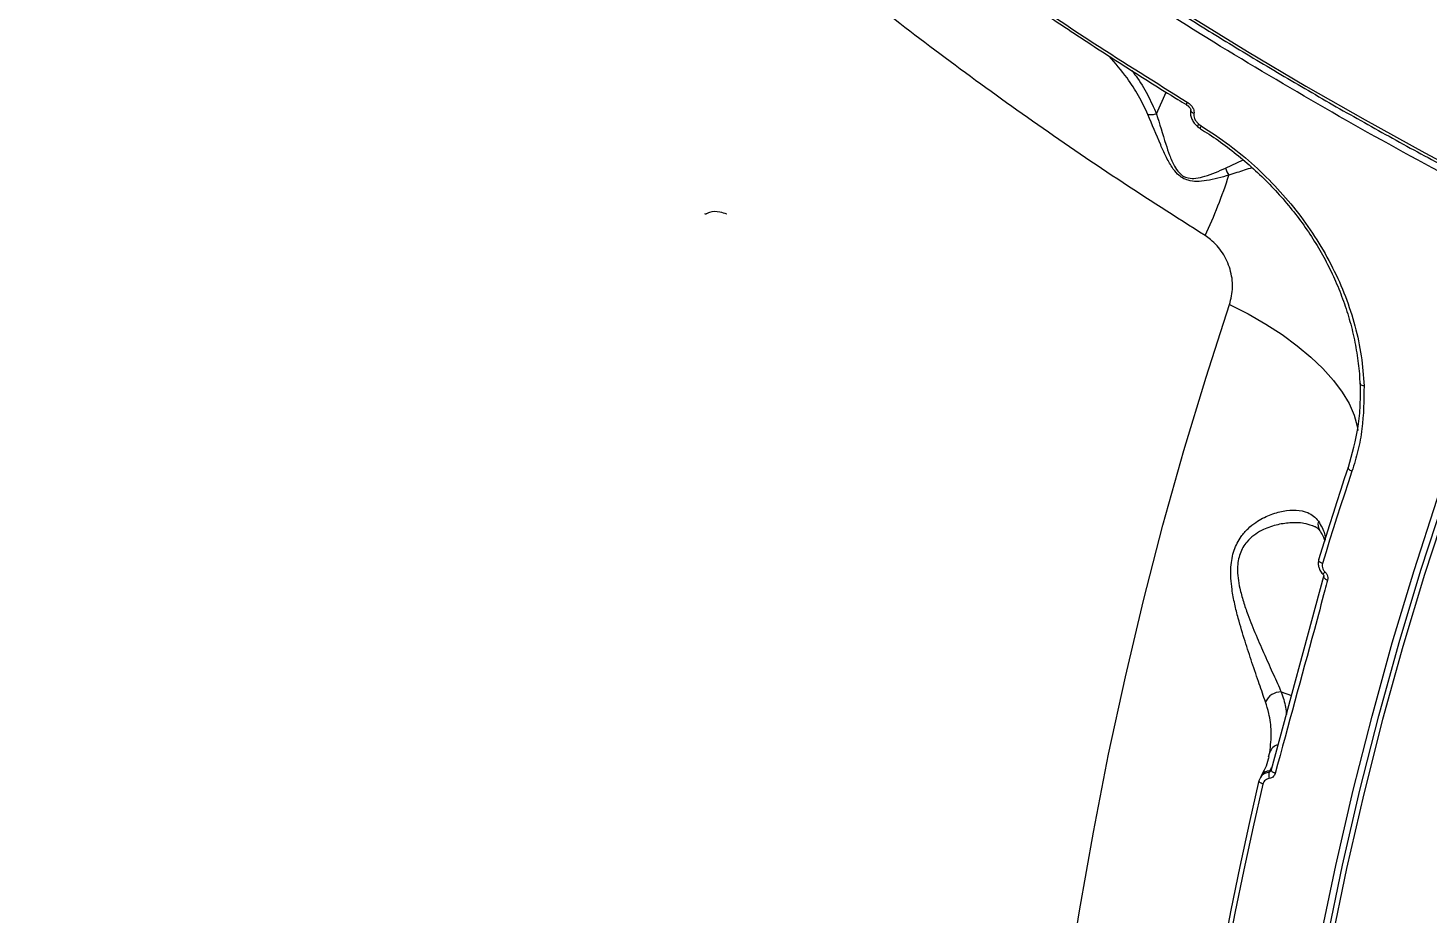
# Model space of a CAD drawing. Header units: millimetres. Extents: x -7720 to 6073, y -7402 to 5433.
# Drawn here: x 542.4 to 789.8, y -2225.9 to -2069.4 of the extents above; entities that cross this region are included whole.
import ezdxf

# ---------------------------------------------------------------- set-up
doc = ezdxf.new("R2010")
doc.units = ezdxf.units.MM
for name, color, linetype in [('DIKOM_ОБЪЕКТ', 7, 'Continuous'), ('DIKOM_РАЗМЕР_ЗОНА', 7, 'Continuous'), ('DIKOM_РАЗМЕР_ОБЪЕКТА', 7, 'Continuous')]:
    doc.layers.add(name, color=color, linetype=linetype)
doc.styles.add('style1', font='arial.ttf', dxfattribs={"width": 0.8})
doc.dimstyles.new('1-50', dxfattribs={"dimtxt": 300, "dimasz": 200, "dimexe": 100, "dimexo": 0, "dimgap": 100, "dimtad": 1, "dimtxsty": 'style1', "dimcen": 200, "dimclrd": 7, "dimclre": 7, "dimclrt": 7, "dimadec": 1, "dimazin": 2, "dimtfac": 1, "dimtmove": 0, "dimatfit": 2, "dimfxl": 0, "dimlwd": 25, "dimlwe": 18, "dimarcsym": 0})

# ---------------------------------------------------------------- blocks, each defined once
blk = doc.blocks.new('*D0')
at = {"layer": 'Defpoints', "color": 0, "transparency": 16777216}
for p in [(-1165.04, 3934.07), (-6387.82, -4153.36), (1392.52, -4153.36)]:
    blk.add_point(p, dxfattribs=at)
at = {"layer": 'DIKOM_РАЗМЕР_ОБЪЕКТА', "color": 7, "lineweight": 18, "transparency": 16777216}
for p, q in [((-1165.04, 3934.07), (-6487.82, 3934.07)), ((1392.52, -4153.36), (-6487.82, -4153.36))]:
    blk.add_line(p, q, dxfattribs=at)
at = {"layer": 'DIKOM_РАЗМЕР_ОБЪЕКТА', "color": 7, "lineweight": 25, "transparency": 16777216}
blk.add_line((-6387.82, 3734.07), (-6387.82, -3953.36), dxfattribs=at)
at = {"layer": 'DIKOM_РАЗМЕР_ОБЪЕКТА', "color": 7, "transparency": 16777216}
for points in [[(-6421.16, 3734.07), (-6354.49, 3734.07), (-6387.82, 3934.07)], [(-6421.16, -3953.36), (-6354.49, -3953.36), (-6387.82, -4153.36)]]:
    blk.add_solid(points, dxfattribs=at)
at = {"layer": 'DIKOM_РАЗМЕР_ОБЪЕКТА', "color": 7, "transparency": 16777216, "insert": (-6640.99, -109.65), "char_height": 300, "attachment_point": 5, "rotation": 90, "style": 'style1'}
blk.add_mtext('8100', dxfattribs=at)
blk = doc.blocks.new('*D1')
at = {"layer": 'Defpoints', "color": 0, "transparency": 16777216}
for p in [(-3938.71, 77.29), (4572.68, -275.21), (4572.68, -6577.9)]:
    blk.add_point(p, dxfattribs=at)
at = {"layer": 'DIKOM_РАЗМЕР_ОБЪЕКТА', "color": 7, "lineweight": 18, "transparency": 16777216}
for p, q in [((-3938.71, 77.29), (-3938.71, -6677.9)), ((4572.68, -275.21), (4572.68, -6677.9))]:
    blk.add_line(p, q, dxfattribs=at)
at = {"layer": 'DIKOM_РАЗМЕР_ОБЪЕКТА', "color": 7, "lineweight": 25, "transparency": 16777216}
blk.add_line((-3738.71, -6577.9), (4372.68, -6577.9), dxfattribs=at)
at = {"layer": 'DIKOM_РАЗМЕР_ОБЪЕКТА', "color": 7, "transparency": 16777216}
for points in [[(-3738.71, -6544.56), (-3738.71, -6611.23), (-3938.71, -6577.9)], [(4372.68, -6544.56), (4372.68, -6611.23), (4572.68, -6577.9)]]:
    blk.add_solid(points, dxfattribs=at)
at = {"layer": 'DIKOM_РАЗМЕР_ОБЪЕКТА', "color": 7, "transparency": 16777216, "insert": (316.98, -6324.72), "char_height": 300, "attachment_point": 5, "style": 'style1'}
blk.add_mtext('8500', dxfattribs=at)
blk = doc.blocks.new('*D2')
at = {"layer": 'Defpoints', "color": 0, "transparency": 16777216}
for p in [(-2365.16, 5433.02), (-7269.56, -6016.09), (1800.96, -6016.09)]:
    blk.add_point(p, dxfattribs=at)
at = {"layer": 'DIKOM_РАЗМЕР_ЗОНА', "color": 7, "lineweight": 18, "transparency": 16777216}
for p, q in [((-2365.16, 5433.02), (-7369.56, 5433.02)), ((1800.96, -6016.09), (-7369.56, -6016.09))]:
    blk.add_line(p, q, dxfattribs=at)
at = {"layer": 'DIKOM_РАЗМЕР_ЗОНА', "color": 7, "lineweight": 25, "transparency": 16777216}
blk.add_line((-7269.56, 5233.02), (-7269.56, -5816.09), dxfattribs=at)
at = {"layer": 'DIKOM_РАЗМЕР_ЗОНА', "color": 7, "transparency": 16777216}
for points in [[(-7302.9, 5233.02), (-7236.23, 5233.02), (-7269.56, 5433.02)], [(-7302.9, -5816.09), (-7236.23, -5816.09), (-7269.56, -6016.09)]]:
    blk.add_solid(points, dxfattribs=at)
at = {"layer": 'DIKOM_РАЗМЕР_ЗОНА', "color": 7, "transparency": 16777216, "insert": (-7522.73, -291.53), "char_height": 300, "attachment_point": 5, "rotation": 90, "style": 'style1'}
blk.add_mtext('11500', dxfattribs=at)
blk = doc.blocks.new('*D3')
at = {"layer": 'Defpoints', "color": 0, "transparency": 16777216}
for p in [(-5938.71, -432.44), (6072.68, -1006.94), (6072.68, -7302.44)]:
    blk.add_point(p, dxfattribs=at)
at = {"layer": 'DIKOM_РАЗМЕР_ЗОНА', "color": 7, "lineweight": 18, "transparency": 16777216}
for p, q in [((-5938.71, -432.44), (-5938.71, -7402.44)), ((6072.68, -1006.94), (6072.68, -7402.44))]:
    blk.add_line(p, q, dxfattribs=at)
at = {"layer": 'DIKOM_РАЗМЕР_ЗОНА', "color": 7, "lineweight": 25, "transparency": 16777216}
blk.add_line((-5738.71, -7302.44), (5872.68, -7302.44), dxfattribs=at)
at = {"layer": 'DIKOM_РАЗМЕР_ЗОНА', "color": 7, "transparency": 16777216}
for points in [[(-5738.71, -7269.1), (-5738.71, -7335.77), (-5938.71, -7302.44)], [(5872.68, -7269.1), (5872.68, -7335.77), (6072.68, -7302.44)]]:
    blk.add_solid(points, dxfattribs=at)
at = {"layer": 'DIKOM_РАЗМЕР_ЗОНА', "color": 7, "transparency": 16777216, "insert": (66.98, -7049.26), "char_height": 300, "attachment_point": 5, "style": 'style1'}
blk.add_mtext('12000', dxfattribs=at)

msp = doc.modelspace()

# ---------------------------------------------------------------- linework, layer by layer
at = {"layer": 'DIKOM_ОБЪЕКТ', "color": 7, "linetype": 'Continuous', "lineweight": 15}
for p, q in [((741.869, -2084.571), (743.594, -2080.743)), ((749.324, -2086.363), (749.735, -2086.663)), ((749.624, -2087.158), (749.643, -2087.165)), ((754.083, -2094.128), (757.179, -2092.696)), ((662.093, -2102.22), (661.996, -2102.27)), ((665.889, -2102.234), (665.791, -2102.284)), ((762.192, -2200.421), (771.46, -2166.265)), ((763.911, -2186.693), (765.746, -2187.324)), ((761.681, -2198.143), (761.876, -2197.397)), ((760.398, -2201.508), (760.223, -2201.828)), ((762.159, -2200.472), (762.133, -2200.539)), ((762.165, -2200.475), (762.192, -2200.421))]:
    msp.add_line(p, q, dxfattribs=at)
at = {"layer": 'DIKOM_ОБЪЕКТ', "color": 7, "linetype": 'Continuous', "lineweight": 15, "flags": 128}
for points in [[(747.786, -2067.289), (757.952, -2073.53), (768.264, -2079.641), (778.713, -2085.618), (789.291, -2091.455), (799.988, -2097.147)], [(747.292, -2082.486), (747.23, -2082.633), (747.187, -2082.761), (747.165, -2082.864), (747.164, -2082.939), (747.185, -2082.982), (747.195, -2082.989)], [(748.47, -2084.508), (748.238, -2084.39), (748.059, -2084.252), (747.947, -2084.107), (747.911, -2083.965), (747.916, -2083.921)], [(749.735, -2086.663), (749.676, -2086.801), (749.633, -2086.922), (749.607, -2087.022), (749.601, -2087.098), (749.613, -2087.146), (749.624, -2087.158)], [(757.766, -2386.407), (757.579, -2371.846), (757.667, -2357.341), (758.029, -2342.899), (758.666, -2328.531), (759.577, -2314.246), (760.761, -2300.054), (762.218, -2285.964), (763.946, -2271.984), (765.946, -2258.125), (768.214, -2244.395), (770.751, -2230.804), (773.553, -2217.36), (776.62, -2204.071), (779.949, -2190.947), (783.538, -2177.997), (787.385, -2165.228), (791.487, -2152.65), (795.842, -2140.27), (800.446, -2128.097), (805.297, -2116.138), (810.392, -2104.401)], [(758.978, -2386.236), (758.791, -2371.685), (758.879, -2357.189), (759.241, -2342.757), (759.877, -2328.398), (760.787, -2314.123), (761.971, -2299.94), (763.427, -2285.859), (765.154, -2271.888), (767.152, -2258.038), (769.419, -2244.317), (771.954, -2230.735), (774.755, -2217.299), (777.82, -2204.019), (781.146, -2190.904), (784.733, -2177.962), (788.578, -2165.202), (792.677, -2152.632), (797.029, -2140.26), (801.63, -2128.095), (806.478, -2116.143), (811.569, -2104.414)], [(812.18, -2105.298), (807.101, -2116.999), (802.264, -2128.922), (797.674, -2141.059), (793.332, -2153.401), (789.242, -2165.942), (785.407, -2178.672), (781.829, -2191.584), (778.51, -2204.668), (775.452, -2217.916), (772.658, -2231.32), (770.129, -2244.871), (767.868, -2258.559), (765.874, -2272.377), (764.151, -2286.314), (762.698, -2300.362), (761.518, -2314.512), (760.61, -2328.753), (759.975, -2343.078), (759.613, -2357.476), (759.526, -2371.938), (759.713, -2386.455)], [(718.781, -2311.189), (719.723, -2296.643), (720.919, -2282.184), (722.37, -2267.819), (724.074, -2253.556), (726.031, -2239.403), (728.24, -2225.368), (730.698, -2211.459), (733.406, -2197.682), (736.361, -2184.046), (739.563, -2170.559), (743.008, -2157.227), (746.695, -2144.057), (750.623, -2131.058), (754.788, -2118.237)], [(754.788, -2118.237), (758.058, -2119.912), (761.155, -2121.695), (764.051, -2123.571), (766.72, -2125.521), (769.137, -2127.528), (771.281, -2129.575), (773.132, -2131.641), (774.673, -2133.709), (775.889, -2135.759), (776.77, -2137.773), (777.309, -2139.733), (777.429, -2140.515)], [(778.543, -2132.61), (778.367, -2132.584), (778.21, -2132.545), (778.077, -2132.495), (777.972, -2132.434), (777.9, -2132.366), (777.863, -2132.292), (777.859, -2132.263)], [(770.562, -2163.287), (771.193, -2161.23), (771.831, -2159.177), (772.475, -2157.13), (773.126, -2155.087), (773.783, -2153.049), (774.446, -2151.016), (775.116, -2148.988), (775.793, -2146.965)], [(776.41, -2147.716), (776.242, -2147.635), (776.092, -2147.544), (775.965, -2147.445), (775.865, -2147.342), (775.795, -2147.239), (775.76, -2147.139), (775.759, -2147.047), (775.793, -2146.965)], [(776.41, -2147.716), (775.735, -2149.734), (775.066, -2151.758), (774.404, -2153.786), (773.748, -2155.819), (773.099, -2157.857), (772.456, -2159.901), (771.82, -2161.948), (771.19, -2164.001)], [(771.19, -2164.001), (771.021, -2163.925), (770.869, -2163.839), (770.74, -2163.745), (770.639, -2163.647), (770.568, -2163.549), (770.531, -2163.454), (770.529, -2163.366), (770.562, -2163.287)], [(772.101, -2166.951), (771.93, -2166.881), (771.776, -2166.8), (771.645, -2166.71), (771.541, -2166.617), (771.469, -2166.522), (771.43, -2166.429), (771.428, -2166.342), (771.432, -2166.325)], [(762.84, -2201.081), (762.668, -2201.011), (762.514, -2200.931), (762.382, -2200.844), (762.277, -2200.754), (762.204, -2200.663), (762.165, -2200.575), (762.161, -2200.493), (762.165, -2200.475)], [(748.474, -2264.268), (749.622, -2256.375), (750.856, -2248.523), (752.174, -2240.712), (753.577, -2232.945), (755.064, -2225.223), (756.636, -2217.548), (758.291, -2209.921), (760.03, -2202.344)], [(760.682, -2202.97), (758.947, -2210.531), (757.295, -2218.141), (755.727, -2225.799), (754.243, -2233.503), (752.843, -2241.253), (751.528, -2249.046), (750.298, -2256.882), (749.152, -2264.757)], [(760.682, -2202.97), (760.51, -2202.906), (760.355, -2202.832), (760.222, -2202.751), (760.117, -2202.665), (760.044, -2202.579), (760.004, -2202.494), (759.999, -2202.415), (760.03, -2202.344)]]:
    msp.add_lwpolyline(points, dxfattribs=at)
at = {"layer": 'DIKOM_ОБЪЕКТ', "color": 7, "linetype": 'Continuous', "lineweight": 15}
for centre, radius, start, end in [((749.905, -2086.976), 0.844, 133.44663, 165.59672), ((671.032, -2068.613), 87.81, 334.74443, 342.24599), ((757.279, -2093.426), 3.273, 192.38635, 216.86153), ((772.506, -2157.077), 2.107, 165.2193, 212.27796), ((770.128, -2164.269), 1.947, 305.27301, 320.94022), ((763.835, -2189.66), 2.967, 88.52488, 156.14863), ((763.789, -2197.982), 2, 102.53223, 163.00306), ((761.984, -2202.458), 1.849, 92.60795, 149.42908), ((763.808, -2201.439), 2.119, 163.2265, 195.44921), ((761.882, -2200.232), 0.379, 272.79556, 317.16766)]:
    msp.add_arc(centre, radius, start, end, dxfattribs=at)
for points, knots in [([(538.191, -1795.95), (538.177, -1796.702), (538.122, -1799.568), (538.331, -1804.643), (538.82, -1811.167), (539.625, -1817.781), (540.72, -1824.469), (542.11, -1831.23), (543.794, -1838.057), (545.769, -1844.946), (548.036, -1851.891), (550.591, -1858.887), (553.434, -1865.928), (556.561, -1873.01), (559.97, -1880.126), (563.659, -1887.272), (567.626, -1894.442), (571.866, -1901.631), (576.376, -1908.832), (581.154, -1916.042), (586.195, -1923.254), (591.496, -1930.462), (597.053, -1937.663), (602.861, -1944.849), (608.916, -1952.016), (615.213, -1959.159), (621.748, -1966.272), (628.516, -1973.35), (635.512, -1980.387), (642.729, -1987.378), (650.164, -1994.319), (657.81, -2001.203), (665.662, -2008.025), (673.713, -2014.782), (681.958, -2021.467), (690.39, -2028.075), (699.003, -2034.602), (707.791, -2041.043), (716.747, -2047.392), (725.863, -2053.646), (735.135, -2059.799), (744.554, -2065.846), (754.113, -2071.784), (763.805, -2077.608), (773.623, -2083.314), (783.559, -2088.897), (793.608, -2094.35), (802.64, -2099.096), (808.344, -2101.987), (810.634, -2103.148)], [0, 0, 0, 0, 0.0077198, 0.02941, 0.0511067, 0.0728093, 0.0945176, 0.116231, 0.137949, 0.159671, 0.1813965, 0.2031247, 0.2248553, 0.2465877, 0.2683216, 0.2900565, 0.311792, 0.3335279, 0.3552642, 0.3770004, 0.3987365, 0.4204722, 0.4422076, 0.4639424, 0.4856768, 0.5074107, 0.5291438, 0.5508765, 0.5726086, 0.59434, 0.616071, 0.6378014, 0.6595311, 0.6812606, 0.7029894, 0.7247178, 0.7464457, 0.7681732, 0.7899003, 0.8116272, 0.8333537, 0.8550798, 0.8768057, 0.8985314, 0.9202568, 0.9419821, 0.9637072, 0.9854321, 1, 1, 1, 1]), ([(810.392, -2104.401), (806.324, -2102.33), (795.366, -2096.749), (777.841, -2087.204), (757.994, -2075.672), (738.494, -2063.543), (719.418, -2050.845), (700.846, -2037.606), (683.187, -2024.119), (666.48, -2010.435), (650.742, -1996.61), (635.717, -1982.418), (621.49, -1967.894), (608.13, -1953.083), (595.931, -1938.308), (584.908, -1923.62), (575.05, -1909.067), (566.195, -1894.411), (558.419, -1879.7), (551.776, -1864.984), (546.415, -1850.589), (542.312, -1836.552), (539.47, -1822.919), (537.766, -1810.001), (537.644, -1801.831), (537.587, -1797.963)], [0, 0, 0, 0, 0.0259397, 0.0698834, 0.113861, 0.1578047, 0.2030248, 0.2482819, 0.293502, 0.3374457, 0.3814232, 0.425367, 0.4705871, 0.515844, 0.561064, 0.6050079, 0.6489853, 0.6929291, 0.7381491, 0.7834061, 0.8286263, 0.8725698, 0.9165475, 0.9604911, 1, 1, 1, 1]), ([(750.449, -2106.078), (745.271, -2102.781), (734.909, -2096.185), (719.891, -2085.9), (705.304, -2075.364), (691.032, -2064.426), (677.125, -2053.102), (663.638, -2041.405), (650.795, -2029.522), (638.285, -2017.138), (626.215, -2004.266), (614.693, -1990.93), (603.986, -1977.397), (594.153, -1963.701), (585.317, -1949.897), (578.576, -1938.241), (575.212, -1931.251), (574.033, -1928.8)], [0, 0, 0, 0, 0.0637342, 0.1275445, 0.1913548, 0.255089, 0.3214366, 0.3878705, 0.4543045, 0.5206518, 0.5927908, 0.6649855, 0.7371243, 0.8113705, 0.8856773, 0.959923, 1, 1, 1, 1]), ([(697.548, -2049.62), (698.233, -2050.129), (701.833, -2052.804), (708.51, -2057.552), (717.571, -2063.848), (726.774, -2070.022), (736.125, -2076.076), (742.939, -2080.392), (746.676, -2082.658), (747.202, -2082.977)], [0, 0, 0, 0, 0.0437046, 0.2297343, 0.4153209, 0.6002522, 0.7847562, 0.9696742, 1, 1, 1, 1]), ([(697.579, -2049.099), (698.087, -2049.471), (700.63, -2051.335), (707.305, -2056.151), (717.778, -2063.448), (731.74, -2072.774), (741.726, -2079.01), (747.292, -2082.486)], [0, 0, 0, 0, 0.032157, 0.1607924, 0.4182842, 0.6757749, 1, 1, 1, 1]), ([(740.348, -2084.701), (739.823, -2083.586), (738.773, -2081.355), (736.508, -2077.864), (734.582, -2075.617), (733.491, -2074.344)], [0, 0, 0, 0, 0.3024138, 0.6050154, 1, 1, 1, 1]), ([(737.491, -2076.911), (737.744, -2077.235), (738.796, -2078.578), (740.327, -2081.12), (741.353, -2083.417), (741.869, -2084.571)], [0, 0, 0, 0, 0.1364255, 0.56624994, 1, 1, 1, 1]), ([(747.185, -2083), (747.268, -2083.049), (747.471, -2083.168), (747.701, -2083.42), (747.846, -2083.655), (747.9, -2083.795), (747.917, -2083.88), (747.918, -2083.916), (747.915, -2083.925), (747.917, -2083.919), (747.917, -2083.919)], [0, 0, 0, 0, 0.2140674, 0.5236348, 0.6993762, 0.7993832, 0.870051, 0.9369693, 0.992453, 1, 1, 1, 1]), ([(747.292, -2082.486), (747.35, -2082.524), (747.631, -2082.706), (748.041, -2083.091), (748.371, -2083.629), (748.517, -2084.108), (748.486, -2084.375), (748.47, -2084.508)], [0, 0, 0, 0, 0.0843618, 0.4026473, 0.6518505, 0.8255065, 1, 1, 1, 1]), ([(741.861, -2084.58), (741.591, -2084.642), (741.095, -2084.757), (740.601, -2084.743), (740.382, -2084.707), (740.348, -2084.701)], [0, 0, 0, 0, 0.4994925, 0.9205568, 1, 1, 1, 1]), ([(754.661, -2095.389), (753.386, -2095.761), (751.623, -2096.275), (749.089, -2096.552), (747.636, -2096.418), (746.458, -2095.931), (745.451, -2095.135), (744.431, -2093.801), (743.489, -2092.032), (742.059, -2088.844), (741.073, -2086.458), (740.348, -2084.701)], [0, 0, 0, 0, 0.2311256, 0.3196833, 0.391424, 0.4367155, 0.4822437, 0.5456904, 0.6388367, 0.7342148, 1, 1, 1, 1]), ([(741.869, -2084.571), (741.868, -2084.572), (741.867, -2084.575), (741.864, -2084.578), (741.861, -2084.579), (741.861, -2084.58)], [0, 0, 0, 0, 0.3905298, 0.7870054, 1, 1, 1, 1]), ([(741.861, -2084.58), (741.861, -2084.582), (742.398, -2086.28), (743.102, -2088.707), (744.133, -2091.858), (744.866, -2093.572), (745.699, -2094.872), (746.578, -2095.61), (747.641, -2095.99), (748.953, -2095.961), (751.283, -2095.394), (752.903, -2094.661), (754.083, -2094.128)], [0, 0, 0, 0, 0.0003144, 0.2742213, 0.3691417, 0.4635428, 0.523544, 0.5648644, 0.6061811, 0.6747248, 0.7630151, 1, 1, 1, 1]), ([(747.918, -2083.918), (747.917, -2083.921), (747.833, -2084.132), (747.848, -2084.624), (748.004, -2085.346), (748.416, -2086.062), (748.795, -2086.558), (749.071, -2086.743), (749.095, -2086.759)], [0, 0, 0, 0, 0.00325483, 0.21612932, 0.44431013, 0.69177517, 0.97361476, 1, 1, 1, 1]), ([(748.47, -2084.508), (748.454, -2084.647), (748.421, -2084.924), (748.575, -2085.429), (748.873, -2085.932), (749.181, -2086.226), (749.324, -2086.363)], [0, 0, 0, 0, 0.209702, 0.418159, 0.7298416, 1, 1, 1, 1]), ([(748.964, -2086.655), (749.077, -2086.76), (749.283, -2086.95), (749.529, -2087.074), (749.641, -2087.129)], [0, 0, 0, 0, 0.5477836, 1, 1, 1, 1]), ([(749.611, -2087.22), (749.856, -2087.364), (751.22, -2088.162), (753.61, -2089.844), (756.754, -2092.262), (759.75, -2094.906), (762.58, -2097.725), (765.21, -2100.7), (767.617, -2103.802), (769.781, -2107.005), (771.697, -2110.305), (773.369, -2113.707), (774.8, -2117.217), (775.974, -2120.817), (776.885, -2124.482), (777.482, -2128.177), (777.776, -2130.78), (777.78, -2132.132), (777.781, -2132.26)], [0, 0, 0, 0, 0.01539989, 0.08545273, 0.1558743, 0.22644215, 0.29684307, 0.36684815, 0.43627105, 0.50497868, 0.57280706, 0.6411407, 0.71029504, 0.78018047, 0.85065009, 0.92152238, 0.99259005, 1, 1, 1, 1]), ([(749.735, -2086.663), (751.439, -2087.775), (754.716, -2089.913), (759.225, -2093.691), (763.304, -2097.717), (767.008, -2102.096), (770.272, -2106.776), (773.06, -2111.699), (775.332, -2116.801), (777.016, -2122.03), (778.164, -2127.325), (778.417, -2130.85), (778.543, -2132.61)], [0, 0, 0, 0, 0.1070819, 0.205972, 0.3051834, 0.404076, 0.5033355, 0.6029157, 0.7021774, 0.8013452, 0.9008314, 1, 1, 1, 1]), ([(758.751, -2094.08), (758.298, -2094.223), (757.104, -2094.601), (755.596, -2095.087), (754.661, -2095.389)], [0, 0, 0, 0, 0.3794262, 1, 1, 1, 1]), ([(662.134, -2102.303), (662.39, -2102.155), (663.146, -2101.719), (664.491, -2101.733), (665.486, -2102.09), (665.889, -2102.234)], [0, 0, 0, 0, 0.2328278, 0.6888846, 1, 1, 1, 1]), ([(754.788, -2118.237), (755.026, -2117.231), (755.496, -2115.244), (755.016, -2112.027), (753.677, -2109.073), (751.96, -2107.107), (750.777, -2106.301), (750.449, -2106.078)], [0, 0, 0, 0, 0.2385166, 0.4713316, 0.6968039, 0.9159917, 1, 1, 1, 1]), ([(775.793, -2146.965), (776.452, -2144.609), (777.451, -2141.04), (777.934, -2136.017), (777.911, -2133.432), (777.9, -2132.14)], [0, 0, 0, 0, 0.4928068, 0.7464059, 1, 1, 1, 1]), ([(778.543, -2132.61), (778.513, -2135.166), (778.469, -2139.038), (777.527, -2144.047), (776.782, -2146.493), (776.41, -2147.716)], [0, 0, 0, 0, 0.4927595, 0.746384, 1, 1, 1, 1]), ([(761.121, -2188.46), (760.769, -2187.432), (760.051, -2185.339), (758.782, -2181.635), (757.488, -2177.731), (756.432, -2174.244), (755.66, -2171.16), (755.212, -2168.786), (754.982, -2166.585), (754.973, -2164.213), (755.46, -2161.578), (756.638, -2159.349), (758.023, -2157.789), (759.72, -2156.444), (761.863, -2155.341), (764.311, -2154.644), (766.629, -2154.483), (768.403, -2154.862), (769.685, -2155.571), (770.206, -2156.215), (770.469, -2156.539)], [0, 0, 0, 0, 0.07411254, 0.1510363, 0.22059837, 0.29172559, 0.33433491, 0.37754526, 0.41005645, 0.44325939, 0.49625152, 0.54908231, 0.58853498, 0.62897753, 0.69611405, 0.76500567, 0.83543389, 0.90762659, 0.9534374, 1, 1, 1, 1]), ([(769.402, -2157.331), (768.923, -2157.172), (767.741, -2156.779), (765.538, -2156.751), (762.985, -2157.132), (760.792, -2157.915), (759.039, -2158.983), (757.656, -2160.242), (756.498, -2162.16), (756.117, -2164.495), (756.247, -2166.599), (756.6, -2168.573), (757.197, -2170.731), (758.164, -2173.522), (759.46, -2176.721), (761.016, -2180.273), (762.569, -2183.721), (763.459, -2185.693), (763.911, -2186.693)], [0, 0, 0, 0, 0.0569139, 0.1406511, 0.2175209, 0.2960043, 0.3393778, 0.3837511, 0.4396312, 0.4952248, 0.5301726, 0.5662003, 0.613932, 0.6624772, 0.7427416, 0.8246456, 0.9110473, 1, 1, 1, 1]), ([(769.411, -2157.285), (769.593, -2157.35), (770.042, -2157.51), (770.415, -2157.793), (770.623, -2158.107), (770.701, -2158.226)], [0, 0, 0, 0, 0.29815662, 0.73414005, 1, 1, 1, 1]), ([(770.469, -2156.539), (770.93, -2157.295), (771.638, -2158.454), (771.666, -2159.459), (771.676, -2159.81)], [0, 0, 0, 0, 0.65173898, 1, 1, 1, 1]), ([(770.72, -2158.202), (770.755, -2158.253), (771.039, -2158.67), (771.378, -2159.333), (771.528, -2159.827), (771.598, -2160.055)], [0, 0, 0, 0, 0.0692047, 0.5706995, 1, 1, 1, 1]), ([(770.551, -2163.35), (770.526, -2163.418), (770.406, -2163.742), (770.402, -2164.315), (770.581, -2164.761), (770.654, -2164.945)], [0, 0, 0, 0, 0.1339995, 0.6418998, 1, 1, 1, 1]), ([(770.654, -2164.945), (770.679, -2165.028), (770.783, -2165.379), (771.051, -2165.648), (771.255, -2165.853)], [0, 0, 0, 0, 0.2368393, 1, 1, 1, 1]), ([(771.19, -2164.001), (771.161, -2164.153), (771.102, -2164.458), (771.225, -2164.94), (771.432, -2165.287), (771.595, -2165.451), (771.639, -2165.496)], [0, 0, 0, 0, 0.29688487, 0.59405559, 0.8894819, 1, 1, 1, 1]), ([(772.101, -2166.951), (771.945, -2167.531), (771.168, -2170.426), (768.119, -2181.75), (765.16, -2192.585), (762.84, -2201.081)], [0, 0, 0, 0, 0.0512274, 0.2561283, 1, 1, 1, 1]), ([(771.249, -2165.861), (771.271, -2165.881), (771.332, -2165.937), (771.399, -2166.051), (771.442, -2166.183), (771.444, -2166.278), (771.432, -2166.313), (771.429, -2166.324)], [0, 0, 0, 0, 0.1223491, 0.3413217, 0.5748317, 0.8637576, 1, 1, 1, 1]), ([(771.639, -2165.496), (771.673, -2165.53), (771.827, -2165.682), (772.036, -2166.01), (772.174, -2166.49), (772.125, -2166.798), (772.101, -2166.951)], [0, 0, 0, 0, 0.0855756, 0.3893482, 0.6948014, 1, 1, 1, 1]), ([(763.911, -2186.693), (764.21, -2187.599), (764.652, -2188.941), (764.788, -2190.262), (764.832, -2190.691)], [0, 0, 0, 0, 0.6755842, 1, 1, 1, 1]), ([(761.876, -2197.397), (762.021, -2196.16), (762.288, -2193.896), (761.863, -2190.875), (761.327, -2189.132), (761.121, -2188.46)], [0, 0, 0, 0, 0.4251162, 0.7780823, 1, 1, 1, 1]), ([(761.691, -2198.167), (761.662, -2198.311), (761.514, -2199.026), (761.128, -2200.074), (760.615, -2201.061), (760.38, -2201.513)], [0, 0, 0, 0, 0.1198986, 0.5964446, 1, 1, 1, 1]), ([(760.03, -2202.344), (760.05, -2202.256), (760.091, -2202.074), (760.196, -2201.924), (760.249, -2201.847)], [0, 0, 0, 0, 0.4846823, 1, 1, 1, 1]), ([(760.249, -2201.847), (760.318, -2201.716), (760.497, -2201.373), (761.032, -2200.989), (761.53, -2200.881), (761.779, -2200.827)], [0, 0, 0, 0, 0.2356665, 0.616728, 1, 1, 1, 1]), ([(761.766, -2202.003), (761.612, -2202.038), (761.307, -2202.107), (760.946, -2202.401), (760.754, -2202.711), (760.697, -2202.916), (760.682, -2202.97)], [0, 0, 0, 0, 0.2954293, 0.5903577, 0.8901345, 1, 1, 1, 1]), ([(762.84, -2201.081), (762.828, -2201.119), (762.771, -2201.307), (762.587, -2201.604), (762.225, -2201.899), (761.919, -2201.968), (761.766, -2202.003)], [0, 0, 0, 0, 0.0810185, 0.3908102, 0.6951148, 1, 1, 1, 1]), ([(761.779, -2200.827), (761.834, -2200.809), (761.946, -2200.772), (762.067, -2200.662), (762.114, -2200.573), (762.133, -2200.539)], [0, 0, 0, 0, 0.3663959, 0.7542134, 1, 1, 1, 1]), ([(761.779, -2200.827), (761.799, -2200.792), (761.839, -2200.72), (761.879, -2200.648), (761.9, -2200.611)], [0, 0, 0, 0, 0.4878096, 1, 1, 1, 1]), ([(761.9, -2200.611), (762.001, -2200.432), (762.163, -2200.143), (762.318, -2199.85), (762.377, -2199.738)], [0, 0, 0, 0, 0.6209444, 1, 1, 1, 1])]:
    msp.add_open_spline(points, degree=3, knots=knots, dxfattribs=at)

# ---------------------------------------------------------------- dimensions: what is measured, and where the dimension line sits
at = {"layer": 'DIKOM_РАЗМЕР_ЗОНА'}
dim = msp.add_linear_dim(base=(-7269.562, -6016.09), p1=(-2365.162, 5433.022), p2=(1800.959, -6016.09), angle=90, text='11500', dimstyle='1-50', dxfattribs=at)
dim.commit()
dim.dimension.update_dxf_attribs({"geometry": '*D2', "text_midpoint": (-7269.562, -291.534), "dimtype": 160})
dim = msp.add_linear_dim(base=(6072.676, -7302.437), p1=(-5938.714, -432.437), p2=(6072.676, -1006.937), text='12000', dimstyle='1-50', dxfattribs=at)
dim.commit()
dim.dimension.update_dxf_attribs({"geometry": '*D3', "text_midpoint": (66.981, -7302.437), "dimtype": 160})
at = {"layer": 'DIKOM_РАЗМЕР_ОБЪЕКТА'}
dim = msp.add_linear_dim(base=(-6387.822, -4153.364), p1=(-1165.044, 3934.068), p2=(1392.523, -4153.364), angle=90, text='8100', dimstyle='1-50', dxfattribs=at)
dim.commit()
dim.dimension.update_dxf_attribs({"geometry": '*D0', "text_midpoint": (-6387.822, -109.648), "dimtype": 160})
dim = msp.add_linear_dim(base=(4572.676, -6577.897), p1=(-3938.714, 77.288), p2=(4572.676, -275.211), text='8500', dimstyle='1-50', dxfattribs=at)
dim.commit()
dim.dimension.update_dxf_attribs({"geometry": '*D1', "text_midpoint": (316.981, -6577.897), "dimtype": 160})

doc.saveas('drawing.dxf')
